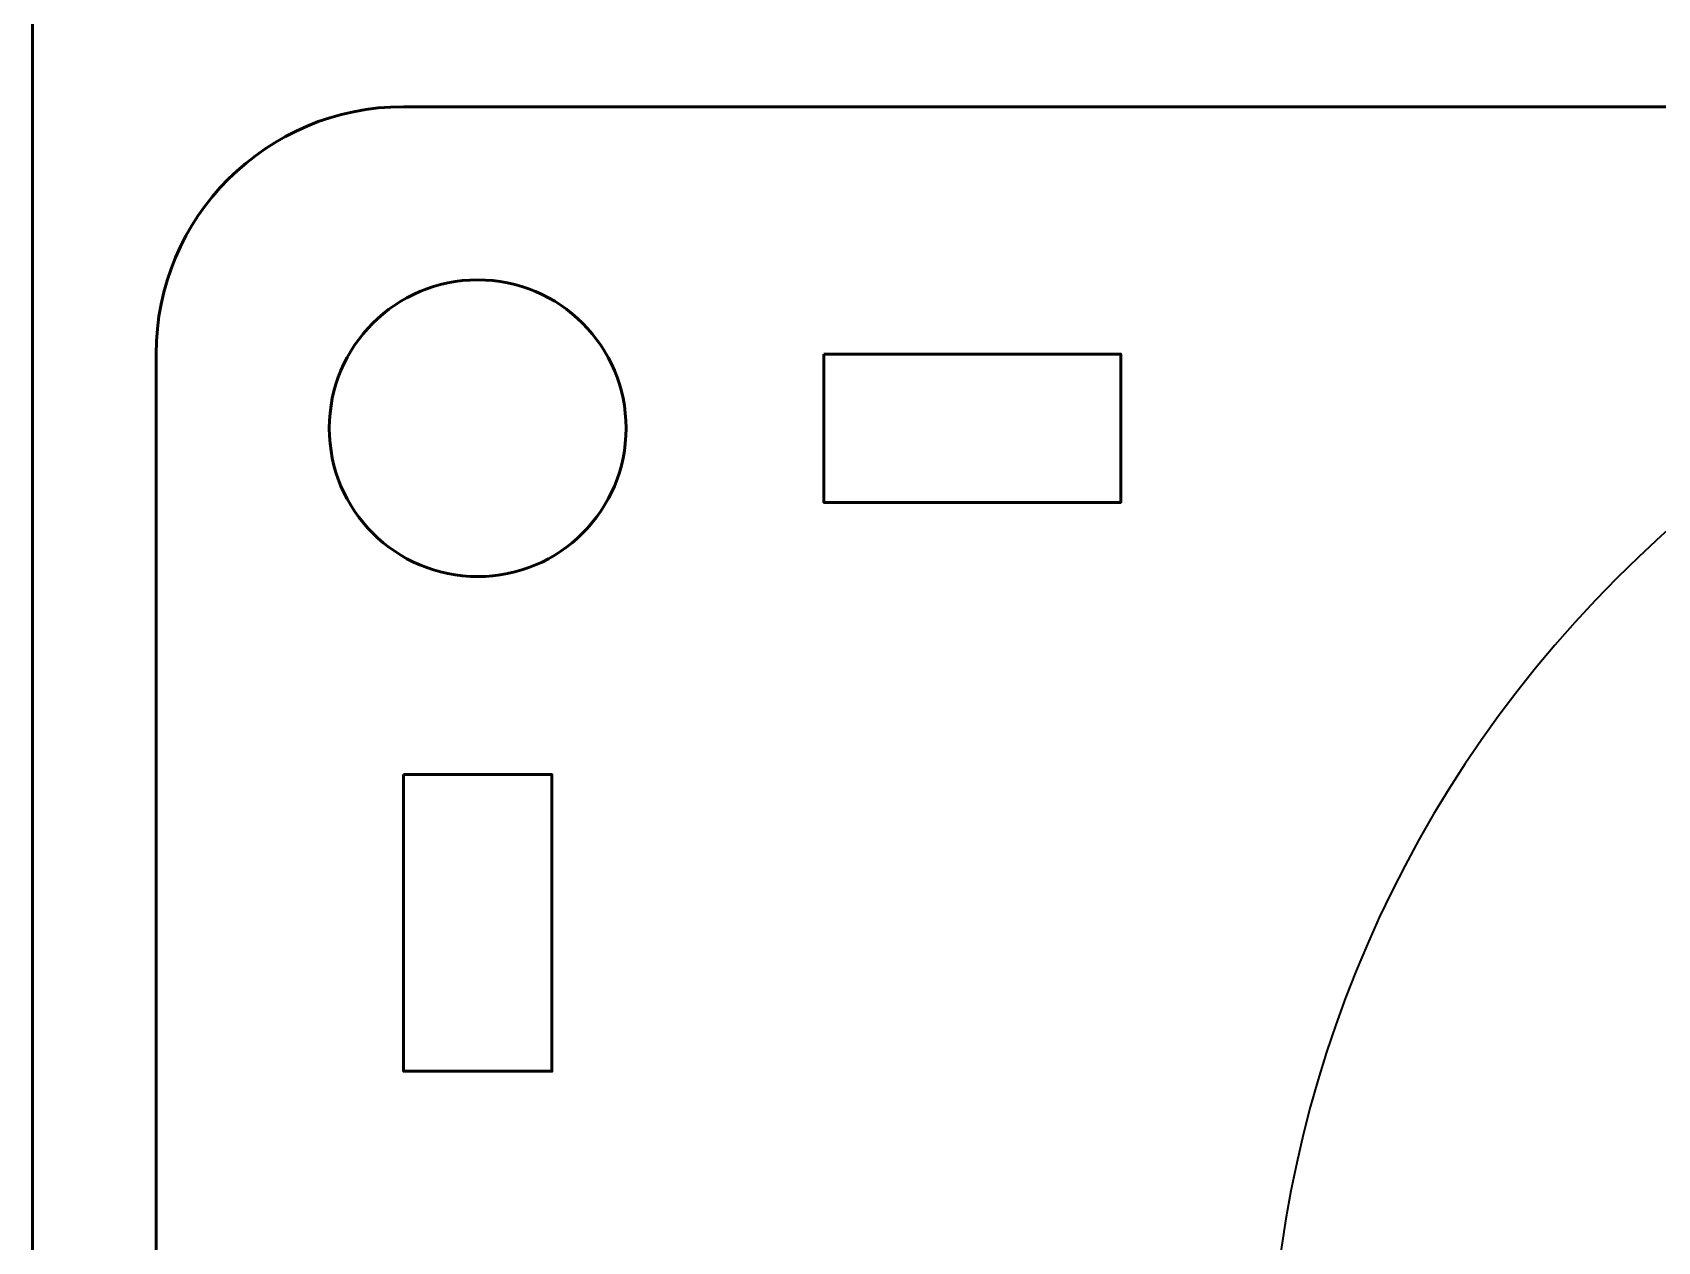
# Model space of a CAD drawing. Header units: centimetres. Extents: x -21 to 0, y -29.7 to 0.
# Drawn here: x -21 to -17.715, y -8.394 to -5.95 of the extents above; entities that cross this region are included whole.
import ezdxf

# ---------------------------------------------------------------- set-up
doc = ezdxf.new("R2010")
doc.units = ezdxf.units.CM
doc.header["$MEASUREMENT"] = 0
doc.layers.add('Layer 1', color=7, linetype='Continuous')

msp = doc.modelspace()

# ---------------------------------------------------------------- linework, layer by layer
at = {"layer": 'Layer 1', "color": 22, "lineweight": 53}
msp.add_open_spline([(-21.00003, -29.19995), (-21.00003, -29.19995), (-21.00003, -0.49992), (-21.00003, -0.49992), (-21.00003, -0.49992), (-21.00003, -0.22295), (-20.77694, 0.00004), (-20.49994, 0.00004), (-20.49994, 0.00004), (-20.49994, 0.00004), (-0.50008, 0.00004), (-0.50008, 0.00004), (-0.50008, 0.00004), (-0.22294, 0.00004), (0.00002, -0.22295), (0.00002, -0.49992), (0.00002, -0.49992), (0.00002, -0.49992), (0.00002, -29.19995), (0.00002, -29.19995), (0.00002, -29.19995), (0.00002, -29.47695), (-0.22294, -29.70004), (-0.50008, -29.70004), (-0.50008, -29.70004), (-0.50008, -29.70004), (-20.49994, -29.70004), (-20.49994, -29.70004), (-20.49994, -29.70004), (-20.77694, -29.70004), (-21.00003, -29.47695), (-21.00003, -29.19995)], degree=3, knots=[0, 0, 0, 0, 0.125, 0.125, 0.125, 0.125, 0.25, 0.25, 0.25, 0.25, 0.375, 0.375, 0.375, 0.375, 0.5, 0.5, 0.5, 0.5, 0.625, 0.625, 0.625, 0.625, 0.75, 0.75, 0.75, 0.75, 0.875, 0.875, 0.875, 0.875, 1, 1, 1, 1], dxfattribs=at)
at = {"layer": 'Layer 1', "color": 114, "lineweight": 53}
msp.add_open_spline([(-20.24995, -6.09994), (-20.24995, -6.09994), (-11.95005, -6.09994), (-11.95005, -6.09994), (-11.95005, -6.09994), (-11.67305, -6.09994), (-11.44995, -6.32303), (-11.44995, -6.60003), (-11.44995, -6.60003), (-11.44995, -6.60003), (-11.44995, -10.89989), (-11.44995, -10.89989), (-11.44995, -10.89989), (-11.44995, -11.17703), (-11.67305, -11.39999), (-11.95005, -11.39999), (-11.95005, -11.39999), (-11.95005, -11.39999), (-20.24995, -11.39999), (-20.24995, -11.39999), (-20.24995, -11.39999), (-20.52695, -11.39999), (-20.75005, -11.17703), (-20.75005, -10.89989), (-20.75005, -10.89989), (-20.75005, -10.89989), (-20.75005, -6.60003), (-20.75005, -6.60003), (-20.75005, -6.60003), (-20.75005, -6.32303), (-20.52695, -6.09994), (-20.24995, -6.09994)], degree=3, knots=[0, 0, 0, 0, 0.125, 0.125, 0.125, 0.125, 0.25, 0.25, 0.25, 0.25, 0.375, 0.375, 0.375, 0.375, 0.5, 0.5, 0.5, 0.5, 0.625, 0.625, 0.625, 0.625, 0.75, 0.75, 0.75, 0.75, 0.875, 0.875, 0.875, 0.875, 1, 1, 1, 1], dxfattribs=at)
at = {"layer": 'Layer 1', "color": 30, "lineweight": 35}
msp.add_open_spline([(-17.79707, -7.0529), (-16.85996, -6.1158), (-15.34006, -6.1158), (-14.40295, -7.0529), (-14.40295, -7.0529), (-13.46585, -7.99001), (-13.46585, -9.50991), (-14.40295, -10.44702), (-14.40295, -10.44702), (-15.34006, -11.38412), (-16.85996, -11.38412), (-17.79707, -10.44702), (-17.79707, -10.44702), (-18.73417, -9.50991), (-18.73417, -7.99001), (-17.79707, -7.0529)], degree=3, knots=[0, 0, 0, 0, 0.25, 0.25, 0.25, 0.25, 0.5, 0.5, 0.5, 0.5, 0.75, 0.75, 0.75, 0.75, 1, 1, 1, 1], dxfattribs=at)
at = {"layer": 'Layer 1', "lineweight": 53}
for points in [[(-19.80002, -6.74997), (-19.80002, -6.91574), (-19.93425, -7.04997), (-20.10002, -7.04997), (-20.10002, -7.04997), (-20.26568, -7.04997), (-20.40002, -6.91574), (-20.40002, -6.74997), (-20.40002, -6.74997), (-20.40002, -6.5843), (-20.26568, -6.44996), (-20.10002, -6.44996), (-20.10002, -6.44996), (-19.93425, -6.44996), (-19.80002, -6.5843), (-19.80002, -6.74997)], [(-19.4, -6.60003), (-19.4, -6.60003), (-18.8, -6.60003), (-18.8, -6.60003), (-18.8, -6.60003), (-18.8, -6.60003), (-18.8, -6.90004), (-18.8, -6.90004), (-18.8, -6.90004), (-18.8, -6.90004), (-19.4, -6.90004), (-19.4, -6.90004), (-19.4, -6.90004), (-19.4, -6.90004), (-19.4, -6.60003), (-19.4, -6.60003)], [(-20.24995, -7.44998), (-20.24995, -7.44998), (-19.94995, -7.44998), (-19.94995, -7.44998), (-19.94995, -7.44998), (-19.94995, -7.44998), (-19.94995, -8.04999), (-19.94995, -8.04999), (-19.94995, -8.04999), (-19.94995, -8.04999), (-20.24995, -8.04999), (-20.24995, -8.04999), (-20.24995, -8.04999), (-20.24995, -8.04999), (-20.24995, -7.44998), (-20.24995, -7.44998)]]:
    msp.add_open_spline(points, degree=3, knots=[0, 0, 0, 0, 0.25, 0.25, 0.25, 0.25, 0.5, 0.5, 0.5, 0.5, 0.75, 0.75, 0.75, 0.75, 1, 1, 1, 1], dxfattribs=at)

doc.saveas('drawing.dxf')
